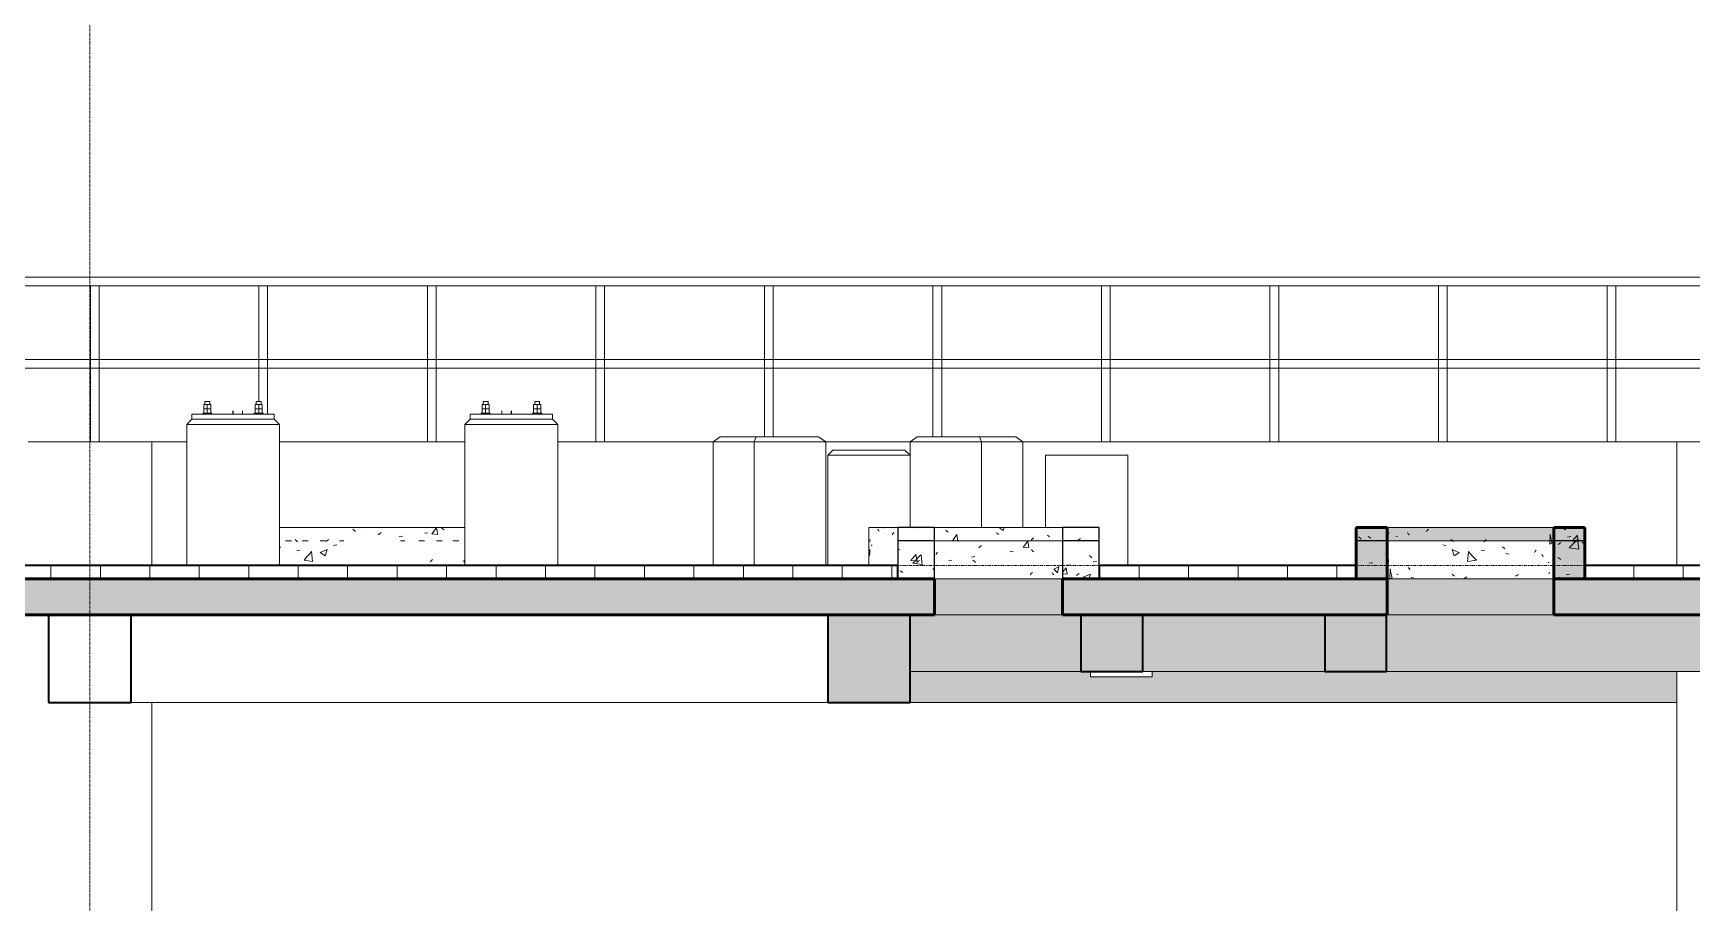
# Model space of a CAD drawing. Header units: millimetres. Extents: x -29259 to 87313, y -139821 to 46728.
# Drawn here: x 2332 to 10380, y -72739 to -68518 of the extents above; entities that cross this region are included whole.
import ezdxf

# ---------------------------------------------------------------- set-up
doc = ezdxf.new("R2010")
doc.units = ezdxf.units.MM
doc.linetypes.add('Centre', pattern=[31.75, 6.35, -4.7625, 15.875, -4.7625])
doc.linetypes.add('Grid Line', pattern=[22.225, 12.7, -3.175, 3.175, -3.175])
for name, color, linetype, lineweight in [('A-FLOR', 192, 'Continuous', 9), ('A-FLOR-HRAL', 11, 'Continuous', 9), ('A-FLOR-LEVL', 51, 'Continuous', 9), ('A-FLOR-PATT', 8, 'Continuous', 18), ('A-WALL', 113, 'Continuous', 18), ('A-WALL-PATT', 111, 'Continuous', 18), ('S-BEAM', 12, 'Continuous', 9), ('S-COLS', 52, 'Continuous', 18), ('S-FSTN', 2, 'Continuous', 9), ('S-GRID', 8, 'Continuous', 9)]:
    doc.layers.add(name, color=color, linetype=linetype, lineweight=lineweight)
pattern_1 = [(50, (8690.73, 6935), (364.368, -31.878), [38.1, -419.1]), (355, (8690.73, 6935), (-70.486, 382.113), [30.48, -335.28]), (100.451, (8721.1, 6932.34), (293.885, 350.233), [32.38, -356.18]), (46.184, (8690.73, 7036.6), (542.158, -84.086), [57.15, -628.65]), (96.636, (8735.9, 7029.6), (474.805, 494.855), [48.57, -534.27]), (351.184, (8690.73, 7036.6), (474.81, 494.85), [45.72, -502.92]), (21, (8741.53, 7011.2), (303.228, -204.53), [38.1, -419.1]), (326, (8741.53, 7011.2), (123.604, 368.376), [30.48, -335.28]), (71.451, (8766.8, 6994.16), (426.834, 163.843), [32.38, -356.18]), (37.5, (8690.73, 6935), (6.1766, 169.1102), [16.764, -314.452, 16.764, -323.596, -336.55]), (37.5, (8690.73, 6935), (6.1766, 169.1102), [-671.576, 16.764, -319.786]), (7.5, (8690.73, 6935), (133.639, 200.3615), [16.764, -177.292, 16.764, -306.832, -128.27]), (7.5, (8690.73, 6935), (133.639, 200.3615), [-517.652, 16.764, -111.506]), (327.5, (8577.45, 6935), (271.1818, -11.4584), [16.764, -110.236, 16.764, -379.476, -525.78]), (327.5, (8577.45, 6935), (271.1818, -11.4584), [-523.24, 16.764, -509.016]), (317.5, (8526.65, 6935), (296.2585, 50.853), [16.764, -148.336, 16.764, -246.38, -373.38]), (317.5, (8526.65, 6935), (296.2585, 50.853), [-428.244, 16.764, -356.616])]

# ---------------------------------------------------------------- blocks, each defined once
blk = doc.blocks.new('FP_18-SECTION AA')
at = {"layer": 'A-WALL-PATT', "color": 254, "lineweight": 9}
for p, q in [((12299.7, 12972.6), (12299.5, 12982.4)), ((12300.1, 12962.9), (12299.7, 12972.6)), ((12300.6, 12953.2), (12300.1, 12962.9)), ((12305, 12956.7), (12302.7, 12958.9)), ((12365.2, 12985), (12364.9, 12984.6)), ((12397.2, 12954.2), (12393, 12959.3)), ((12472.1, 12985), (12448.8, 12982.4)), ((12448.8, 12982.4), (12449.1, 12985)), ((12489.7, 12971.1), (12484.6, 12965.4)), ((12494.9, 12976.7), (12489.7, 12971.1)), ((12344.5, 12940), (12337.3, 12942.2)), ((12401.5, 12949.1), (12397.2, 12954.2)), ((12579.7, 12897.8), (12564.2, 12900)), ((12609.5, 12921.7), (12603.2, 12926.8)), ((12615.9, 12916.6), (12609.5, 12921.7)), ((12627.4, 12870.3), (12610.3, 12877.1)), ((12615.2, 12861.7), (12610.3, 12877.1)), ((12769.1, 12920.2), (12763.1, 12914.6)), ((12775.1, 12925.9), (12769.1, 12920.2)), ((12860.1, 12885.9), (12854.1, 12891)), ((12866, 12880.8), (12860.1, 12885.9)), ((13083.2, 12903), (13084.7, 12951.3)), ((13092.9, 12910), (13083.2, 12903)), ((13086.6, 12943), (13084.7, 12951.3)), ((13088.4, 12934.8), (13086.6, 12943)), ((13090.1, 12926.5), (13088.4, 12934.8)), ((13091.6, 12918.3), (13090.1, 12926.5)), ((13092.9, 12910), (13091.6, 12918.3)), ((12300.8, 12823.2), (12300.4, 12828.3)), ((12301.4, 12818.1), (12300.8, 12823.2)), ((12620.1, 12846.4), (12615.2, 12861.7)), ((12632.3, 12854.9), (12620.1, 12846.4)), ((12644.6, 12863.4), (12627.4, 12870.3)), ((12644.6, 12863.4), (12632.3, 12854.9)), ((12683.5, 12819), (12689, 12867.2)), ((12727.8, 12826), (12683.5, 12819)), ((12696.7, 12858.9), (12689, 12867.2)), ((12704.5, 12850.7), (12696.7, 12858.9)), ((12712.3, 12842.5), (12704.5, 12850.7)), ((12720, 12834.2), (12712.3, 12842.5)), ((12727.8, 12826), (12720, 12834.2)), ((12766.3, 12872.4), (12750.2, 12874.6)), ((12884.1, 12855.7), (12869.5, 12857.9)), ((13013, 12869.4), (13009.2, 12863.7)), ((13016.7, 12875), (13013, 12869.4)), ((13048.1, 12847.8), (13044.9, 12852.9)), ((13051.3, 12842.7), (13048.1, 12847.8)), ((13080.6, 12813.5), (13075.4, 12815.6)), ((12307.5, 12735), (12308.6, 12783.1)), ((12318.7, 12741.9), (12307.6, 12735)), ((12310.3, 12774.9), (12308.6, 12783.1)), ((12312.2, 12766.6), (12310.3, 12774.9)), ((12314.2, 12758.4), (12312.2, 12766.6)), ((12316.3, 12750.1), (12314.2, 12758.4)), ((12318.7, 12741.9), (12316.3, 12750.1)), ((12347.5, 12756.4), (12340, 12758.6)), ((12401.2, 12785.1), (12396.9, 12790.2)), ((12405.6, 12780), (12401.2, 12785.1)), ((12422.8, 12739.6), (12411.3, 12741.8)), ((12615.5, 12752.6), (12609.1, 12757.7)), ((12621.9, 12747.5), (12615.5, 12752.6)), ((12673.5, 12740.9), (12666.5, 12736.4)), ((12680.4, 12745.5), (12673.5, 12740.9)), ((12925.3, 12752.4), (12919.6, 12747.9)), ((12931, 12756.9), (12925.3, 12752.4)), ((13080.4, 12763.9), (13078.3, 12759.4)), ((13082.4, 12768.4), (13080.4, 12763.9))]:
    blk.add_line(p, q, dxfattribs=at)
blk = doc.blocks.new('FP_19-SECTION AA')
at = {"layer": 'A-WALL', "color": 250, "lineweight": 9}
for p, q in [((12142, 12985), (12142, 12735)), ((13256, 12735), (13256, 12985))]:
    blk.add_line(p, q, dxfattribs=at)
at = {"layer": 'A-WALL-PATT', "color": 254, "lineweight": 9}
blk.add_line((12141.3, 12982.1), (12142, 12973.1), dxfattribs=at)
blk = doc.blocks.new('FP_20-SECTION AA')
at = {"layer": 'A-WALL-PATT', "color": 254, "lineweight": 9}
for p, q in [((10153.5, 12970.7), (10158.8, 12966.2)), ((10158.8, 12966.2), (10164.2, 12961.7)), ((10397.1, 12959.2), (10404, 12954.7)), ((10409.1, 12985), (10420.3, 12977.3)), ((10420.3, 12977.3), (10431.6, 12969.5)), ((10431.6, 12969.5), (10436.6, 12985)), ((10186.5, 12921.3), (10193.2, 12931)), ((10186.5, 12921.3), (10211.7, 12918.6)), ((10193.2, 12931), (10199.9, 12940.8)), ((10199.9, 12940.8), (10206.8, 12950.5)), ((10211.7, 12918.6), (10206.8, 12950.5)), ((10314, 12886.4), (10320.3, 12891.5)), ((10320.3, 12891.5), (10326.7, 12896.6)), ((10404, 12954.7), (10411, 12950.2)), ((10528.2, 12889.4), (10535.8, 12899.2)), ((10528.2, 12889.4), (10556.2, 12886.8)), ((10535.8, 12899.2), (10543.3, 12908.9)), ((10543.3, 12908.9), (10550.8, 12918.6)), ((10556.2, 12886.8), (10550.8, 12918.6)), ((10567.2, 12924.5), (10573.2, 12929.6)), ((10568.6, 12877), (10574.1, 12871.4)), ((10573.2, 12929.6), (10579.1, 12934.7)), ((10645.6, 12947.7), (10651.1, 12943.2)), ((10651.1, 12943.2), (10656.5, 12938.7)), ((10104.8, 12853.9), (10108.9, 12859)), ((10108.9, 12859), (10113.2, 12864.1)), ((10168.5, 12824), (10181.6, 12826.1)), ((10277.6, 12840.7), (10293.1, 12842.9)), ((10284.9, 12826.2), (10290.6, 12820.5)), ((10290.6, 12820.5), (10296.4, 12814.9)), ((10463.6, 12866), (10479.7, 12868.2)), ((10574.1, 12871.4), (10579.6, 12865.7)), ((10561.7, 12755.4), (10567.6, 12760.5)), ((10567.6, 12760.5), (10573.6, 12765.6)), ((10668.6, 12765.5), (10673.1, 12759.8)), ((10673.1, 12759.8), (10677.5, 12754.2)), ((10677, 12782.1), (10689.5, 12788.9)), ((10677, 12782.1), (10683, 12776.4)), ((10683, 12776.4), (10688.9, 12770.7)), ((10688.9, 12770.7), (10694.6, 12765)), ((10689.5, 12788.9), (10701.4, 12795.7)), ((10694.6, 12765), (10698, 12780.4)), ((10698, 12780.4), (10701.4, 12795.7))]:
    blk.add_line(p, q, dxfattribs=at)
blk = doc.blocks.new('FP_21-SECTION AA')
at = {"layer": 'A-WALL-PATT', "color": 254, "lineweight": 9}
for p, q in [((7275.9, 12976.7), (7288.2, 12965.4)), ((7303.3, 12985), (7333, 12982.4)), ((7333, 12982.4), (7332.5, 12985)), ((7399.4, 12949.1), (7412.8, 12959.3)), ((7460, 12985), (7460.7, 12984.6)), ((7624.3, 12956.7), (7639.9, 12958.9)), ((7659.8, 12953.2), (7671.1, 12967.8)), ((7671.1, 12967.8), (7682.3, 12982.4)), ((7687.6, 12950.5), (7682.3, 12982.4)), ((7706, 12982.1), (7718.6, 12973.1)), ((7795.3, 12982.1), (7808.9, 12984.3)), ((6920, 12885.6), (6925.7, 12891)), ((6996.4, 12925.9), (7007.2, 12914.6)), ((7117.8, 12863.4), (7151.6, 12877.1)), ((7141.7, 12846.4), (7151.6, 12877.1)), ((7145.9, 12916.6), (7158.7, 12926.8)), ((7182.7, 12897.8), (7198.9, 12900)), ((7501.4, 12940), (7517.7, 12942.2)), ((7659.8, 12953.2), (7687.6, 12950.5)), ((7004.3, 12872.4), (7018.9, 12874.6)), ((7039.4, 12826), (7051.3, 12839.7)), ((7039.4, 12826), (7080.6, 12819)), ((7051.3, 12839.7), (7063.3, 12853.5)), ((7063.3, 12853.5), (7075.4, 12867.2)), ((7080.6, 12819), (7075.4, 12867.2)), ((7117.8, 12863.4), (7129.7, 12854.9)), ((7129.7, 12854.9), (7141.7, 12846.4)), ((7650.6, 12818.1), (7662.9, 12828.3)), ((7813.1, 12822.7), (7820, 12826.1)), ((7813.1, 12822.7), (7820, 12816.9))]:
    blk.add_line(p, q, dxfattribs=at)
blk = doc.blocks.new('FP_22-SECTION AA')
at = {"layer": 'A-WALL', "color": 250, "lineweight": 9}
blk.add_line((9780, 12985), (9780, 12800), dxfattribs=at)
at = {"layer": 'A-WALL-PATT', "color": 254, "lineweight": 9}
for p, q in [((9823.6, 12976.7), (9826.3, 12971.1)), ((9826.3, 12971.1), (9829.1, 12965.4)), ((9836.3, 12985), (9851.7, 12982.4)), ((9851.7, 12982.4), (9851.5, 12985)), ((9896.4, 12954.2), (9900.9, 12959.3)), ((9782.5, 12870.3), (9785.1, 12877.1)), ((9784.2, 12916.6), (9785.2, 12921.7)), ((9784.3, 12861.7), (9785.1, 12877.1)), ((9785.2, 12921.7), (9786.4, 12926.8)), ((9791.6, 12897.8), (9795.9, 12900)), ((9892, 12949.1), (9896.4, 12954.2)), ((9780.6, 12863.4), (9782.5, 12870.3)), ((9780.6, 12863.4), (9781.9, 12854.9)), ((9781.9, 12854.9), (9783.5, 12846.4)), ((9783.5, 12846.4), (9784.3, 12861.7))]:
    blk.add_line(p, q, dxfattribs=at)
blk = doc.blocks.new('Structural Columns 1 - Structural Columns 2-1277846-SECTION AA')
at = {"layer": 'S-COLS', "color": 250, "lineweight": 9}
blk.add_line((8270.4, 13485), (8245.4, 13510), dxfattribs=at)
blk = doc.blocks.new('Structural Columns 2 - Structural Columns 2-1278073-SECTION AA')
at = {"layer": 'S-COLS', "color": 250, "lineweight": 9}
for p, q in [((7820, 13485), (7845, 13510)), ((8270, 13485), (7820, 13485)), ((7845, 13510), (8245, 13510)), ((8270, 13485), (8245, 13510))]:
    blk.add_line(p, q, dxfattribs=at)
blk = doc.blocks.new('Structural Columns 4 - Structural Columns 2-1278091-SECTION AA')
at = {"layer": 'S-COLS', "color": 250, "lineweight": 9}
for p, q in [((6470, 13485), (6495, 13510)), ((6920, 13485), (6470, 13485)), ((6495, 13510), (6895, 13510)), ((6920, 13485), (6895, 13510))]:
    blk.add_line(p, q, dxfattribs=at)
blk = doc.blocks.new('Base plate - 1283942-SECTION AA')
at = {"layer": 'S-FSTN', "color": 250}
for p, q in [((7898.4, 13539), (7898.4, 13535)), ((7898.4, 13539), (7899.2, 13539)), ((7899.2, 13539), (7898.4, 13539)), ((7898.4, 13539), (7898.4, 13535)), ((7898.4, 13539), (7899.2, 13539)), ((7899.2, 13539), (7898.4, 13539)), ((7941.7, 13539), (7942.4, 13539)), ((7942.4, 13539), (7941.7, 13539)), ((7941.7, 13539), (7942.4, 13539)), ((7942.4, 13539), (7941.7, 13539)), ((7942.4, 13535), (7942.4, 13539)), ((7942.4, 13535), (7942.4, 13539)), ((7999.4, 13550), (7999.4, 13535)), ((7999.4, 13550), (7999.4, 13535)), ((8046.4, 13550), (8046.4, 13535)), ((8148.4, 13539), (8148.4, 13535)), ((8148.4, 13539), (8149.2, 13539)), ((8149.2, 13539), (8148.4, 13539)), ((8148.4, 13539), (8148.4, 13535)), ((8148.4, 13539), (8149.2, 13539)), ((8149.2, 13539), (8148.4, 13539)), ((8191.7, 13539), (8192.4, 13539)), ((8192.4, 13539), (8191.7, 13539)), ((8191.7, 13539), (8192.4, 13539)), ((8192.4, 13539), (8191.7, 13539)), ((8192.4, 13535), (8192.4, 13539)), ((8192.4, 13535), (8192.4, 13539))]:
    blk.add_line(p, q, dxfattribs=at)
blk = doc.blocks.new('Base plate - 1287163-SECTION AA')
at = {"layer": 'S-FSTN', "color": 250}
for p, q in [((6547.7, 13539), (6547.7, 13535)), ((6547.7, 13539), (6548.4, 13539)), ((6548.4, 13539), (6547.7, 13539)), ((6547.7, 13539), (6547.7, 13535)), ((6547.7, 13539), (6548.4, 13539)), ((6548.4, 13539), (6547.7, 13539)), ((6590.9, 13539), (6591.7, 13539)), ((6591.7, 13539), (6590.9, 13539)), ((6590.9, 13539), (6591.7, 13539)), ((6591.7, 13539), (6590.9, 13539)), ((6591.7, 13535), (6591.7, 13539)), ((6591.7, 13535), (6591.7, 13539)), ((6695.7, 13550), (6695.7, 13535)), ((6740.7, 13550), (6740.7, 13535)), ((6740.7, 13550), (6740.7, 13535)), ((6797.7, 13539), (6797.7, 13535)), ((6797.7, 13539), (6798.4, 13539)), ((6798.4, 13539), (6797.7, 13539)), ((6797.7, 13539), (6797.7, 13535)), ((6797.7, 13539), (6798.4, 13539)), ((6798.4, 13539), (6797.7, 13539)), ((6840.9, 13539), (6841.7, 13539)), ((6841.7, 13539), (6840.9, 13539)), ((6840.9, 13539), (6841.7, 13539)), ((6841.7, 13539), (6840.9, 13539)), ((6841.7, 13535), (6841.7, 13539)), ((6841.7, 13535), (6841.7, 13539))]:
    blk.add_line(p, q, dxfattribs=at)
blk = doc.blocks.new('Base plate - 1287217-SECTION AA')
at = {"layer": 'S-FSTN', "color": 250}
for p, q in [((7845.4, 13535), (8245.4, 13535)), ((7845.4, 13510), (7845.4, 13535)), ((7898.4, 13539), (7898.4, 13535)), ((7899.2, 13539), (7898.4, 13539)), ((7898.4, 13539), (7942.4, 13539)), ((7898.4, 13539), (7898.4, 13535)), ((7899.2, 13539), (7898.4, 13539)), ((7898.4, 13539), (7899.2, 13539)), ((7903.3, 13582), (7920.4, 13582)), ((7903.3, 13582), (7903.3, 13560.5)), ((7920.4, 13560.5), (7903.3, 13560.5)), ((7903.3, 13560.5), (7920.4, 13560.5)), ((7903.3, 13560.5), (7903.3, 13539)), ((7908.4, 13595.5), (7908.4, 13582)), ((7908.4, 13595.5), (7932.4, 13595.5)), ((7920.4, 13582), (7937.6, 13582)), ((7920.4, 13582), (7920.4, 13560.5)), ((7937.6, 13560.5), (7920.4, 13560.5)), ((7920.4, 13560.5), (7937.6, 13560.5)), ((7920.4, 13560.5), (7920.4, 13539)), ((7932.4, 13582), (7932.4, 13595.5)), ((7937.6, 13582), (7937.6, 13560.5)), ((7937.6, 13560.5), (7937.6, 13539)), ((7942.4, 13539), (7941.7, 13539)), ((7942.4, 13539), (7941.7, 13539)), ((7941.7, 13539), (7942.4, 13539)), ((7942.4, 13535), (7942.4, 13539)), ((7942.4, 13535), (7942.4, 13539)), ((7999.4, 13550), (7999.4, 13535)), ((7999.4, 13550), (7999.4, 13535)), ((8044.4, 13550), (8044.4, 13535)), ((8148.4, 13539), (8148.4, 13535)), ((8149.2, 13539), (8148.4, 13539)), ((8148.4, 13539), (8192.4, 13539)), ((8148.4, 13539), (8148.4, 13535)), ((8149.2, 13539), (8148.4, 13539)), ((8148.4, 13539), (8149.2, 13539)), ((8153.3, 13582), (8170.4, 13582)), ((8153.3, 13582), (8153.3, 13560.5)), ((8170.4, 13560.5), (8153.3, 13560.5)), ((8153.3, 13560.5), (8170.4, 13560.5)), ((8153.3, 13560.5), (8153.3, 13539)), ((8158.4, 13595.5), (8158.4, 13582)), ((8158.4, 13595.5), (8182.4, 13595.5)), ((8170.4, 13582), (8187.6, 13582)), ((8170.4, 13582), (8170.4, 13560.5)), ((8187.6, 13560.5), (8170.4, 13560.5)), ((8170.4, 13560.5), (8187.6, 13560.5)), ((8170.4, 13560.5), (8170.4, 13539)), ((8182.4, 13582), (8182.4, 13595.5)), ((8187.6, 13582), (8187.6, 13560.5)), ((8187.6, 13560.5), (8187.6, 13539)), ((8192.4, 13539), (8191.7, 13539)), ((8192.4, 13539), (8191.7, 13539)), ((8191.7, 13539), (8192.4, 13539)), ((8192.4, 13535), (8192.4, 13539)), ((8192.4, 13535), (8192.4, 13539)), ((8245.4, 13510), (8245.4, 13535)), ((8245.4, 13510), (7845.4, 13510))]:
    blk.add_line(p, q, dxfattribs=at)
blk = doc.blocks.new('Base plate - 1287220-SECTION AA')
at = {"layer": 'S-FSTN', "color": 250}
for p, q in [((6494.7, 13535), (6894.7, 13535)), ((6494.7, 13510), (6494.7, 13535)), ((6547.7, 13539), (6547.7, 13535)), ((6548.4, 13539), (6547.7, 13539)), ((6547.7, 13539), (6591.7, 13539)), ((6547.7, 13539), (6547.7, 13535)), ((6548.4, 13539), (6547.7, 13539)), ((6547.7, 13539), (6548.4, 13539)), ((6552.5, 13582), (6569.7, 13582)), ((6552.5, 13582), (6552.5, 13560.5)), ((6569.7, 13560.5), (6552.5, 13560.5)), ((6552.5, 13560.5), (6569.7, 13560.5)), ((6552.5, 13560.5), (6552.5, 13539)), ((6557.7, 13595.5), (6557.7, 13582)), ((6557.7, 13595.5), (6581.7, 13595.5)), ((6569.7, 13582), (6586.8, 13582)), ((6569.7, 13582), (6569.7, 13560.5)), ((6586.8, 13560.5), (6569.7, 13560.5)), ((6569.7, 13560.5), (6586.8, 13560.5)), ((6569.7, 13560.5), (6569.7, 13539)), ((6581.7, 13582), (6581.7, 13595.5)), ((6586.8, 13582), (6586.8, 13560.5)), ((6586.8, 13560.5), (6586.8, 13539)), ((6591.7, 13539), (6590.9, 13539)), ((6591.7, 13539), (6590.9, 13539)), ((6590.9, 13539), (6591.7, 13539)), ((6591.7, 13535), (6591.7, 13539)), ((6591.7, 13535), (6591.7, 13539)), ((6693.7, 13550), (6693.7, 13535)), ((6740.7, 13550), (6740.7, 13535)), ((6740.7, 13550), (6740.7, 13535)), ((6797.7, 13539), (6797.7, 13535)), ((6798.4, 13539), (6797.7, 13539)), ((6797.7, 13539), (6841.7, 13539)), ((6797.7, 13539), (6797.7, 13535)), ((6798.4, 13539), (6797.7, 13539)), ((6797.7, 13539), (6798.4, 13539)), ((6802.5, 13582), (6819.7, 13582)), ((6802.5, 13582), (6802.5, 13560.5)), ((6819.7, 13560.5), (6802.5, 13560.5)), ((6802.5, 13560.5), (6819.7, 13560.5)), ((6802.5, 13560.5), (6802.5, 13539)), ((6807.7, 13595.5), (6807.7, 13582)), ((6807.7, 13595.5), (6831.7, 13595.5)), ((6819.7, 13582), (6836.8, 13582)), ((6819.7, 13582), (6819.7, 13560.5)), ((6836.8, 13560.5), (6819.7, 13560.5)), ((6819.7, 13560.5), (6836.8, 13560.5)), ((6819.7, 13560.5), (6819.7, 13539)), ((6831.7, 13582), (6831.7, 13595.5)), ((6836.8, 13582), (6836.8, 13560.5)), ((6836.8, 13560.5), (6836.8, 13539)), ((6841.7, 13539), (6840.9, 13539)), ((6841.7, 13539), (6840.9, 13539)), ((6840.9, 13539), (6841.7, 13539)), ((6841.7, 13535), (6841.7, 13539)), ((6841.7, 13535), (6841.7, 13539)), ((6894.7, 13510), (6894.7, 13535)), ((6894.7, 13510), (6494.7, 13510))]:
    blk.add_line(p, q, dxfattribs=at)
blk = doc.blocks.new('Family - 1305131-SECTION AA')
at = {"layer": 'S-FSTN', "color": 250}
for p, q in [((10854.5, 12285), (10854.5, 12260)), ((10854.5, 12260), (11154.5, 12260)), ((11154.5, 12260), (11154.5, 12285))]:
    blk.add_line(p, q, dxfattribs=at)
blk = doc.blocks.new('Structural Columns 5 - Structural Columns 2-1332980-SECTION AA')
at = {"layer": 'S-COLS', "color": 250, "lineweight": 9}
for p, q in [((9580, 13335), (9605, 13360)), ((9605, 13360), (9955, 13360)), ((9979.8, 13335.2), (9955, 13360)), ((9979.8, 13335), (9580, 13335))]:
    blk.add_line(p, q, dxfattribs=at)
blk = doc.blocks.new('Structural Columns 6 - Structural Columns 2-1335456-SECTION AA')
at = {"layer": 'S-COLS', "color": 250, "lineweight": 9}
for p, q in [((9023.7, 13400), (9057.9, 13425)), ((9223.7, 13400), (9023.7, 13400)), ((9057.9, 13425), (9232.9, 13425)), ((9223.7, 13400), (9232.9, 13425)), ((9570.2, 13400), (9223.7, 13400)), ((9232.9, 13425), (9536, 13425)), ((9536, 13425), (9570.2, 13400))]:
    blk.add_line(p, q, dxfattribs=at)
blk = doc.blocks.new('Structural Columns 7 - Structural Columns 2-1335564-SECTION AA')
at = {"layer": 'S-COLS', "color": 250, "lineweight": 9}
for p, q in [((9979.8, 13400), (10014, 13425)), ((10326.3, 13400), (9979.8, 13400)), ((10014, 13425), (10317.1, 13425)), ((10317.1, 13425), (10492.1, 13425)), ((10326.3, 13400), (10317.1, 13425)), ((10526.3, 13400), (10326.3, 13400)), ((10492.1, 13425), (10526.3, 13400))]:
    blk.add_line(p, q, dxfattribs=at)
blk = doc.blocks.new('Roaster Building_ST_RVT2022_detached_rvt-1-SECTION AA')
at = {"layer": 'A-FLOR-PATT', "lineweight": 9}
h = blk.add_hatch(color=254, dxfattribs=at)
h.paths.add_polyline_path([(300, 12560), (10098.1, 12560), (10098.1, 12735), (300, 12735), (300, 12698.1)])
h.paths.add_polyline_path([(14300, 12560), (14300, 12735), (13103.2, 12735), (13103.2, 12560), (14257.6, 12560)])
h.paths.add_polyline_path([(12294.8, 12560), (12294.8, 12735), (10718.7, 12735), (10718.7, 12560), (12292, 12560)])
at = {"layer": 'A-WALL-PATT', "lineweight": 9}
h = blk.add_hatch(dxfattribs=at)
h.set_pattern_fill('FP_4', color=254, style=0, pattern_type=2)
h.set_pattern_definition(pattern_1)
h.paths.add_polyline_path([(9919.7, 12735), (10098.1, 12735), (10098.1, 12985), (9919.7, 12985), (9919.7, 12790.1)])
h.paths.add_polyline_path([(10897, 12735), (10897, 12985), (10718.7, 12985), (10718.7, 12735), (10809.6, 12735)])
h = blk.add_hatch(dxfattribs=at)
h.set_pattern_fill('FP_4', color=254, style=0, pattern_type=2)
h.set_pattern_definition(pattern_1)
h.paths.add_polyline_path([(13103.2, 12735), (13254, 12735), (13254, 12985), (13103.2, 12985), (13103.2, 12790.1)])
h.paths.add_polyline_path([(12207.4, 12735), (12294.8, 12735), (12294.8, 12985), (12144, 12985), (12144, 12735)])
at = {"layer": 'S-BEAM', "lineweight": 5}
for points in [[(9980, 12135), (9980, 12560), (9580, 12560), (9580, 12135), (9691.3, 12135)], [(10808.4, 12285), (11108.4, 12285), (11108.4, 12560), (10808.4, 12560), (10808.4, 12330.2)], [(12292, 12285), (12292, 12560), (11992, 12560), (11992, 12285)]]:
    blk.add_hatch(color=256, dxfattribs=at).paths.add_polyline_path(points)
at = {"layer": 'A-FLOR', "color": 90, "lineweight": 35}
for p, q in [((10098.1, 12735), (300, 12735)), ((10098.1, 12560), (10098.1, 12735)), ((12294.8, 12735), (10718.7, 12735)), ((10718.7, 12735), (10718.7, 12560)), ((12294.8, 12560), (12294.8, 12735)), ((14100, 12735), (13103.2, 12735)), ((13103.2, 12735), (13103.2, 12560)), ((3145, 12560), (5800, 12560)), ((6200, 12560), (9580, 12560)), ((9980, 12560), (10098.1, 12560)), ((10718.7, 12560), (10808.4, 12560)), ((11108.4, 12560), (11992, 12560)), ((12292, 12560), (12294.8, 12560)), ((13103.2, 12560), (13900, 12560))]:
    blk.add_line(p, q, dxfattribs=at)
at = {"layer": 'A-FLOR', "color": 250}
for p, q in [((5800, 12560), (6200, 12560)), ((9580, 12560), (9980, 12560)), ((10718.7, 12560), (10098.1, 12560)), ((10808.4, 12560), (11108.4, 12560)), ((11992, 12560), (12292, 12560)), ((13104.7, 12560), (12293.2, 12560))]:
    blk.add_line(p, q, dxfattribs=at)
at = {"layer": 'A-WALL', "color": 250, "lineweight": 9}
for p, q in [((9780, 12985), (9919.3, 12985)), ((10098.1, 12985), (10718.7, 12985)), ((12142, 12985), (12144, 12985)), ((12293.2, 12985), (13104.7, 12985)), ((13254, 12985), (13256, 12985))]:
    blk.add_line(p, q, dxfattribs=at)
at = {"layer": 'A-WALL', "color": 130, "lineweight": 25}
for p, q in [((10098.1, 12985), (9919.7, 12985)), ((9919.7, 12985), (9919.7, 12735)), ((10098.1, 12735), (10098.1, 12985)), ((10897, 12985), (10718.7, 12985)), ((10718.7, 12985), (10718.7, 12735)), ((10897, 12735), (10897, 12985)), ((12294.8, 12985), (12144, 12985)), ((12144, 12985), (12144, 12735)), ((12294.8, 12735), (12294.8, 12985)), ((13254, 12985), (13103.2, 12985)), ((13103.2, 12985), (13103.2, 12735)), ((13254, 12735), (13254, 12985)), ((9919.7, 12735), (10098.1, 12735)), ((10718.7, 12735), (10897, 12735)), ((12144.1, 12735), (12294.8, 12735)), ((13103.2, 12735), (13254, 12735))]:
    blk.add_line(p, q, dxfattribs=at)
at = {"layer": 'A-WALL', "color": 250, "lineweight": 9, "flags": 128}
blk.add_lwpolyline([(6920, 12985), (6993.2, 12985), (7071.4, 12985), (7153.8, 12985), (7239.1, 12985), (7326.2, 12985), (7413.9, 12985), (7501, 12985), (7586.3, 12985), (7668.7, 12985), (7746.9, 12985), (7820, 12985)], dxfattribs=at)
at = {"layer": 'S-BEAM', "color": 90, "lineweight": 35}
for p, q in [((5800, 12560), (5800, 12135)), ((6200, 12135), (6200, 12560)), ((9580, 12560), (9580, 12135)), ((9980, 12135), (9980, 12560)), ((10808.4, 12560), (10808.4, 12285)), ((11108.4, 12285), (11108.4, 12560)), ((11992, 12560), (11992, 12285)), ((12292, 12285), (12292, 12560)), ((10808.4, 12285), (11108.4, 12285)), ((11992, 12285), (12292, 12285)), ((5800, 12135), (6200, 12135)), ((9580, 12135), (9980, 12135))]:
    blk.add_line(p, q, dxfattribs=at)
at = {"layer": 'S-BEAM', "color": 250}
for p, q in [((6200, 12560), (5800, 12560)), ((9980, 12560), (9580, 12560)), ((11108.4, 12560), (10808.4, 12560)), ((12292, 12560), (11992, 12560)), ((9980, 12285), (10808.4, 12285)), ((11108.4, 12285), (11992, 12285)), ((12292, 12285), (13890, 12285)), ((6200, 12135), (9580, 12135)), ((9980, 12135), (13700, 12135))]:
    blk.add_line(p, q, dxfattribs=at)
at = {"layer": 'S-COLS', "color": 250, "lineweight": 9}
for p, q in [((6470, 13485), (6920, 13485)), ((6470, 12800), (6470, 13485)), ((6920, 12800), (6920, 13485)), ((7820, 13485), (8270, 13485)), ((7820, 12800), (7820, 13485)), ((8270, 12800), (8270, 13485)), ((5700, 13400), (6300, 13400)), ((6300, 12800), (6300, 13400)), ((9023.7, 13400), (9223.7, 13400)), ((9023.7, 12800), (9023.7, 13400)), ((9223.7, 13400), (9570.2, 13400)), ((9223.7, 12800), (9223.7, 13400)), ((9570.2, 12800), (9570.2, 13400)), ((9979.8, 13400), (10326.3, 13400)), ((9979.8, 13400), (9979.8, 12985)), ((10326.3, 13400), (10526.3, 13400)), ((10326.3, 13400), (10326.3, 12985)), ((10526.3, 13400), (10526.3, 12985)), ((13700, 13400), (14100, 13400)), ((13700, 12800), (13700, 13400)), ((9580, 13335), (9979.8, 13335)), ((9580, 12800), (9580, 13335)), ((10636, 13335), (11036, 13335)), ((10636, 12985), (10636, 13335)), ((11036, 12800), (11036, 13335)), ((13700, 8230), (13700, 12285)), ((6300, 8230), (6300, 12135))]:
    blk.add_line(p, q, dxfattribs=at)
at = {"layer": 'A-WALL', "color": 250, "lineweight": 9}
for name in ['FP_21-SECTION AA', 'FP_22-SECTION AA', 'FP_20-SECTION AA', 'FP_19-SECTION AA', 'FP_18-SECTION AA']:
    blk.add_blockref(name, (0, 0), dxfattribs=at)
at = {"layer": 'S-COLS', "color": 250, "lineweight": 9}
for name in ['Structural Columns 4 - Structural Columns 2-1278091-SECTION AA', 'Structural Columns 2 - Structural Columns 2-1278073-SECTION AA', 'Structural Columns 1 - Structural Columns 2-1277846-SECTION AA', 'Structural Columns 6 - Structural Columns 2-1335456-SECTION AA', 'Structural Columns 5 - Structural Columns 2-1332980-SECTION AA', 'Structural Columns 7 - Structural Columns 2-1335564-SECTION AA']:
    blk.add_blockref(name, (0, 0), dxfattribs=at)
at = {"layer": 'S-FSTN', "color": 250, "lineweight": 9}
for name in ['Base plate - 1287220-SECTION AA', 'Base plate - 1287163-SECTION AA', 'Base plate - 1287217-SECTION AA', 'Base plate - 1283942-SECTION AA', 'Family - 1305131-SECTION AA']:
    blk.add_blockref(name, (0, 0), dxfattribs=at)
blk = doc.blocks.new('Roaster Building_ST_RVT2022 _SST__rvt-1-SECTION AA')
at = {"layer": 'A-FLOR', "lineweight": 5}
for points in [[(10436.8, 12560), (10718.7, 12560), (10718.6, 12735), (10098.1, 12735), (10098.1, 12560), (10376.1, 12560)], [(12699, 12560), (13103.2, 12560), (13103.1, 12735), (12294.8, 12735), (12294.8, 12560), (12673.4, 12560)]]:
    blk.add_hatch(color=50, dxfattribs=at).paths.add_polyline_path(points)
at = {"layer": 'A-FLOR-PATT', "lineweight": 9}
h = blk.add_hatch(color=254, dxfattribs=at)
h.paths.add_polyline_path([(300, 12560), (10098.1, 12560), (10098.1, 12735), (300, 12735), (300, 12698.1)])
h.paths.add_polyline_path([(14300, 12560), (14300, 12735), (13103.2, 12735), (13103.2, 12560), (14257.6, 12560)])
h.paths.add_polyline_path([(12294.8, 12560), (12294.8, 12735), (10718.7, 12735), (10718.7, 12560), (11927.9, 12560)])
at = {"layer": 'A-WALL', "lineweight": 5}
h = blk.add_hatch(color=50, dxfattribs=at)
h.paths.add_polyline_path([(13255.6, 12800), (13256, 12800), (13255.5, 12985), (13254, 12985), (13254.4, 12800), (13255.5, 12800)])
h.paths.add_polyline_path([(12142.9, 12800), (12144, 12800), (12144, 12985), (12142, 12985), (12142.5, 12800)])
blk.add_hatch(color=50, dxfattribs=at).paths.add_polyline_path([(12298.2, 12920), (13103.2, 12920), (13103.1, 12985), (12294.8, 12985), (12294.8, 12920), (12298.2, 12920)])
at = {"layer": 'A-WALL-PATT', "lineweight": 9}
h = blk.add_hatch(color=254, dxfattribs=at)
h.paths.add_polyline_path([(13103.2, 12735), (13254, 12735), (13254, 12985), (13103.2, 12985), (13103.2, 12790.1)])
h.paths.add_polyline_path([(12207.4, 12735), (12294.8, 12735), (12294.8, 12985), (12144, 12985), (12144, 12735)])
at = {"layer": 'S-BEAM', "lineweight": 5}
h = blk.add_hatch(color=50, dxfattribs=at)
h.paths.add_polyline_path([(9980, 12285), (10808.4, 12285), (10808.4, 12560), (9980, 12560), (9980, 12303.8)])
h.paths.add_polyline_path([(11108.4, 12285), (11992, 12285), (11992, 12560), (11108.4, 12560), (11108.4, 12410.1)])
h.paths.add_polyline_path([(12673.4, 12285), (13890, 12285), (13890, 12560), (12292, 12560), (12292, 12285), (12300.6, 12285)])
blk.add_hatch(color=50, dxfattribs=at).paths.add_polyline_path([(13418.9, 12135), (13700, 12135), (13700, 12285), (11154.5, 12285), (11154.5, 12260), (10854.5, 12260), (10854.5, 12285), (9980, 12285), (9980, 12135), (13046.2, 12135)])
at = {"layer": 'A-FLOR', "color": 255, "lineweight": 50}
for p, q in [((10098.1, 12735), (300, 12735)), ((10098.1, 12560), (10098.1, 12735)), ((12294.8, 12735), (10718.7, 12735)), ((10718.7, 12735), (10718.7, 12560)), ((12294.8, 12560), (12294.8, 12735)), ((14100, 12735), (13103.2, 12735)), ((13103.2, 12735), (13103.2, 12560)), ((300, 12560), (10098.1, 12560)), ((10718.7, 12560), (12294.8, 12560)), ((13103.2, 12560), (13900, 12560))]:
    blk.add_line(p, q, dxfattribs=at)
at = {"layer": 'A-FLOR', "color": 7, "lineweight": 18}
for p, q in [((10718.7, 12560), (10098.1, 12560)), ((13104.7, 12560), (12293.2, 12560))]:
    blk.add_line(p, q, dxfattribs=at)
at = {"layer": 'A-WALL', "color": 7}
for p, q in [((12142, 12985), (12142, 12735)), ((12142, 12985), (12144, 12985)), ((12293.2, 12985), (13104.7, 12985)), ((13254, 12985), (13256, 12985)), ((13256, 12735), (13256, 12985))]:
    blk.add_line(p, q, dxfattribs=at)
at = {"layer": 'A-WALL', "color": 255, "lineweight": 50}
for p, q in [((12294.8, 12985), (12144, 12985)), ((12144, 12985), (12144, 12735)), ((12294.8, 12735), (12294.8, 12985)), ((13254, 12985), (13103.2, 12985)), ((13103.2, 12985), (13103.2, 12735)), ((13254, 12735), (13254, 12985)), ((12144.1, 12735), (12294.8, 12735)), ((13103.2, 12735), (13254, 12735))]:
    blk.add_line(p, q, dxfattribs=at)
at = {"layer": 'S-BEAM', "color": 7, "lineweight": 18}
for p, q in [((9980, 12285), (10808.4, 12285)), ((11108.4, 12285), (11992, 12285)), ((12292, 12285), (13890, 12285)), ((9980, 12135), (13700, 12135))]:
    blk.add_line(p, q, dxfattribs=at)
at = {"layer": 'S-COLS', "color": 250, "lineweight": 9}
for p, q in [((13700, 13400), (14100, 13400)), ((13700, 12800), (13700, 13400)), ((13700, 8230), (13700, 12285))]:
    blk.add_line(p, q, dxfattribs=at)
blk = doc.blocks.new('Railing - 42_4-V23-SECTION AA')
at = {"layer": 'A-FLOR-HRAL'}
for p, q in [((13361.2, 14157.6), (13361.2, 13400)), ((13382.4, 14157.6), (13361.2, 14157.6)), ((13403.6, 14157.6), (13382.4, 14157.6)), ((13403.6, 13400), (13403.6, 14157.6))]:
    blk.add_line(p, q, dxfattribs=at)
blk = doc.blocks.new('Railing - 42_4-V24-SECTION AA')
at = {"layer": 'A-FLOR-HRAL'}
for p, q in [((10090.6, 14157.6), (10090.6, 13425)), ((10111.8, 14157.6), (10090.6, 14157.6)), ((10133, 14157.6), (10111.8, 14157.6)), ((10133, 13425), (10133, 14157.6))]:
    blk.add_line(p, q, dxfattribs=at)
blk = doc.blocks.new('Railing - 42_4-V25-SECTION AA')
at = {"layer": 'A-FLOR-HRAL'}
for p, q in [((6820, 14157.6), (6820, 13595.5)), ((6841.2, 14157.6), (6820, 14157.6)), ((6862.4, 14157.6), (6841.2, 14157.6)), ((6862.4, 13535), (6862.4, 14157.6))]:
    blk.add_line(p, q, dxfattribs=at)
blk = doc.blocks.new('Railing - Railing-906723-SECTION AA')
at = {"layer": 'A-FLOR-HRAL'}
for p, q in [((14178.8, 13800), (300, 13800)), ((300, 13757.6), (14178.8, 13757.6))]:
    blk.add_line(p, q, dxfattribs=at)
for name, p in [('Railing - 42_4-V23-SECTION AA', (-7358.8, 0)), ('Railing - 42_4-V25-SECTION AA', (0, 0)), ('Railing - 42_4-V23-SECTION AA', (-5723.5, 0)), ('Railing - 42_4-V23-SECTION AA', (-4905.9, 0)), ('Railing - 42_4-V24-SECTION AA', (-817.6, 0)), ('Railing - 42_4-V24-SECTION AA', (0, 0)), ('Railing - 42_4-V23-SECTION AA', (-2452.9, 0)), ('Railing - 42_4-V23-SECTION AA', (-1635.3, 0)), ('Railing - 42_4-V23-SECTION AA', (-817.6, 0)), ('Railing - 42_4-V23-SECTION AA', (0, 0))]:
    blk.add_blockref(name, p)
blk = doc.blocks.new('Top Rail Type - Top Rail_Internal_-907092-SECTION AA')
at = {"layer": 'A-FLOR-HRAL'}
for p, q in [((14200, 14200), (300, 14200)), ((300, 14157.6), (14178.8, 14157.6))]:
    blk.add_line(p, q, dxfattribs=at)

msp = doc.modelspace()

# ---------------------------------------------------------------- hatches: boundary and pattern name
at = {"layer": 'A-FLOR-PATT', "lineweight": 9}
h = msp.add_hatch(dxfattribs=at)
h.set_pattern_fill('FP_2', color=256, style=0, pattern_type=2)
h.set_pattern_definition([(0, (5297.82, -76966.47), (0, 240), []), (90, (5297.82, -76966.47), (-240, 1e-14), [])])
h.paths.add_polyline_path([(4155, -71166.5), (6526.9, -71166.5), (6526.9, -71101.5), (-3092.9, -71101.5), (-3092.9, -71166.5), (4061.8, -71166.5)])
h.paths.add_polyline_path([(10707.1, -71166.5), (10707.1, -71101.5), (9861, -71101.5), (9861, -71166.5), (10678.4, -71166.5)])
h.paths.add_polyline_path([(8751.2, -71166.5), (8751.2, -71101.5), (7504, -71101.5), (7504, -71166.5), (8721.3, -71166.5)])

# ---------------------------------------------------------------- linework, layer by layer
at = {"layer": 'A-FLOR', "lineweight": 35}
for p, q in [((6526.9, -71101.5), (-3092.9, -71101.5)), ((6526.9, -71166.5), (6526.9, -71101.5)), ((8751.2, -71101.5), (7504, -71101.5)), ((7504, -71101.5), (7504, -71166.5)), ((8751.2, -71166.5), (8751.2, -71101.5)), ((10707.1, -71101.5), (9861, -71101.5)), ((9861, -71101.5), (9861, -71166.5)), ((-3092.9, -71166.5), (6526.9, -71166.5)), ((7504, -71166.5), (8751.2, -71166.5)), ((9861, -71166.5), (10707.1, -71166.5))]:
    msp.add_line(p, q, dxfattribs=at)
at = {"layer": 'A-FLOR-LEVL', "linetype": 'Centre'}
msp.add_line((-6606.3, -71101.5), (18373.6, -71101.5), dxfattribs=at)
at = {"layer": 'A-WALL', "lineweight": 9}
for p, q in [((3077.1, -70501.5), (2907.1, -70501.5)), ((4427.1, -70501.5), (3527.1, -70501.5)), ((5630.8, -70501.5), (4877.1, -70501.5)), ((6586.9, -70501.5), (6177.3, -70501.5)), ((10307.1, -70501.5), (7133.3, -70501.5)), ((3556.7, -70981.5), (3585.3, -70981.5)), ((3637, -70981.5), (3665.9, -70981.5)), ((3724, -70981.5), (3751, -70981.5)), ((3818.7, -70981.5), (3839.5, -70981.5)), ((4114.8, -70981.5), (4135.6, -70981.5)), ((4203.2, -70981.5), (4230.3, -70981.5)), ((4288.4, -70981.5), (4317.3, -70981.5)), ((4369, -70981.5), (4397.6, -70981.5)), ((6705.2, -70981.5), (7325.7, -70981.5)), ((8749.1, -70981.5), (8749.1, -71166.5)), ((8901.9, -70981.5), (9710.2, -70981.5)), ((9863, -71166.5), (9863, -70981.5)), ((7325.7, -71166.5), (6705.2, -71166.5)), ((9710.2, -71166.5), (8901.9, -71166.5))]:
    msp.add_line(p, q, dxfattribs=at)
at = {"layer": 'A-WALL', "lineweight": 25}
for p, q in [((6705.2, -70981.5), (6526.9, -70981.5)), ((6526.9, -70981.5), (6526.9, -71101.5)), ((6705.2, -71166.5), (6705.2, -70981.5)), ((7504, -70981.5), (7325.7, -70981.5)), ((7325.7, -70981.5), (7325.7, -71166.5)), ((7504, -71101.5), (7504, -70981.5)), ((8901.9, -70981.5), (8751.2, -70981.5)), ((8751.2, -70981.5), (8751.2, -71101.5)), ((8901.9, -71166.5), (8901.9, -70981.5)), ((9861, -70981.5), (9710.2, -70981.5)), ((9710.2, -70981.5), (9710.2, -71166.5)), ((9861, -71101.5), (9861, -70981.5)), ((6526.9, -71166.5), (6705.1, -71166.5)), ((7325.7, -71166.5), (7504, -71166.5)), ((8751.2, -71166.5), (8901.9, -71166.5)), ((9710.2, -71166.5), (9861, -71166.5))]:
    msp.add_line(p, q, dxfattribs=at)
at = {"layer": 'S-GRID', "linetype": 'Grid Line'}
msp.add_line((2607.1, -86911), (2607.1, -58142.7), dxfattribs=at)

# ---------------------------------------------------------------- block references
at = {"lineweight": 5}
for name in ['Roaster Building_ST_RVT2022 _SST__rvt-1-SECTION AA', 'Roaster Building_ST_RVT2022_detached_rvt-1-SECTION AA']:
    msp.add_blockref(name, (-3392.9, -83901.5), dxfattribs=at)
at = {"layer": 'A-FLOR-HRAL'}
for name in ['Railing - Railing-906723-SECTION AA', 'Top Rail Type - Top Rail_Internal_-907092-SECTION AA']:
    msp.add_blockref(name, (-3392.9, -83901.5), dxfattribs=at)

doc.saveas('drawing.dxf')
